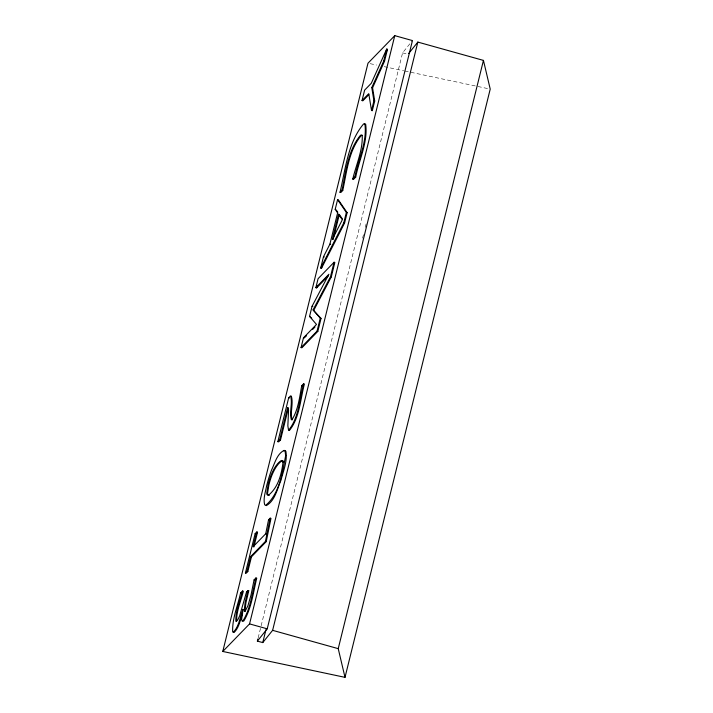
<?xml version="1.0" encoding="UTF-8"?>
<svg xmlns="http://www.w3.org/2000/svg" width="713" height="713" viewBox="0 0 713 713"><rect width="100%" height="100%" fill="white"/><g stroke="black" fill="none" stroke-linecap="round" stroke-linejoin="round"><path stroke-width="0.53" stroke-dasharray="3.56 2.67" d="M258.168 637.85L402.578 52.851L412.444 40.579M362.596 238.178L363.666 233.855M365.27 227.367L366.33 223.044M370.154 63.671L376.642 65.043M384.209 66.648L403.683 70.774M404.77 70.997L488.066 88.644M402.578 52.851L407.078 54.099"/><path stroke-width="1.07" d="M243.686 609.633L242.901 609.41L241.654 619.303L242.046 621.05L243.115 620.666C250.798 607.841 252.411 592.271 255.94 577.967L256.733 578.19C253.204 592.503 251.582 608.064 243.899 620.889L242.83 621.273M288.747 429.386L289.353 430.527C299.638 418.005 300.351 399.325 304.389 384.031L303.604 383.799L301.724 385.733C299.603 397.096 298.301 409.271 292.241 419.342L291.359 419.743C289.05 412.15 292.865 403.603 290.548 395.858L288.685 397.783L277.847 441.659L278.631 441.882L280.503 439.966L288.409 407.934L287.624 407.711L279.719 439.734L277.847 441.659M362.382 135.274L361.357 135.417C348.666 150.443 346.785 171.878 342.748 190.514L340.805 192.51L340.021 192.287C345.529 169.222 347.855 142.493 363.657 123.857L364.878 123.937C367.347 141.718 358.282 159.596 354.905 176.904L352.775 179.088L353.559 179.311L355.689 177.127C359.076 159.819 368.131 141.94 365.662 124.169L364.441 124.089M340.021 192.287L341.964 190.282C345.992 171.655 347.873 150.211 360.564 135.185L361.598 135.051L362.24 135.916C362.748 150.737 356.081 164.872 352.775 179.088M255.94 577.967L254.086 579.874L250.976 595.195L247.874 605.907L245.201 611.157L244.158 611.291L245.112 602.681L247.964 590.524L248.748 590.747L245.905 602.913L244.942 611.513M303.604 383.799C299.567 399.093 298.845 417.773 288.569 430.304L287.847 425.893L288.578 409.957L287.624 407.711M256.742 532.005L253.097 546.746L265.708 533.77L268.551 519.848L270.191 518.164L270.976 518.387L266.234 541.63L251.448 556.835L247.812 571.576L246.217 573.216L245.424 572.994L255.138 533.645L256.742 532.005L257.527 532.228L253.881 546.969M245.424 572.994L247.028 571.354L250.664 556.603L265.441 541.399L270.191 518.164M222.777 651.459L367.988 63.207L394.77 35.65L412.444 40.579L267.223 628.83L257.366 641.094L262.758 642.6L272.624 630.337L417.836 42.085L483.441 60.4L490.223 89.098L345.012 677.35L222.777 651.459L249.559 623.902L394.77 35.65M313.863 310.11L331.269 276.974L334.843 262.482L334.058 262.25L330.476 276.751L313.078 309.888L321.037 318.408L317.838 331.358L301.857 347.801L301.073 347.579L303.48 337.81L316.483 324.442L309.567 316.394L312.062 306.278L328.898 274.255L315.868 287.66L316.652 287.883L328.149 276.056M315.868 287.66L318.078 278.694L334.058 262.25M320.707 268.035L323.497 256.733L329.905 244.158L337.614 212.929L335.19 209.364L337.588 199.649L338.372 199.881L347.142 212.679L344.584 223.035L321.492 268.266L320.707 268.035L343.791 222.812L346.349 212.447L337.588 199.649M362.044 100.586L364.628 90.132L371.295 83.269L386.678 49.09L387.462 49.313L384.512 61.265L372.578 87.815L374.699 101.014L372.302 110.72L371.518 110.497L368.764 93.679L362.044 100.586L362.828 100.818L368.799 94.677M316.652 287.883L317.142 285.895M321.492 268.266L322.258 265.183M338.55 214.239L332.338 239.39L342.329 219.747L338.55 214.239L339.335 214.461L342.481 219.051M333.123 239.613L339.335 214.461M247.964 590.524L246.529 592.004L239.63 615.943L237.696 619.962L235.816 621.335C235.513 610.916 240.085 600.979 242.554 590.997L243.338 591.229C240.878 601.202 236.306 611.139 236.6 621.558M301.073 347.579L317.053 331.135L320.253 318.185L313.078 309.888M371.518 110.497L373.915 100.783L371.794 87.583L383.728 61.042L386.678 49.09M257.366 641.094L257.901 638.937M262.758 642.6L265.967 629.632M345.012 677.35L338.229 648.652L483.441 60.4M242.554 590.997L240.566 593.047C237.759 605.836 232.073 618.688 232.679 631.95L233.303 632.262C239.176 626.317 240.031 616.977 242.901 609.41M242.741 612.788C240.308 619.401 239.301 627.431 234.087 632.484L233.463 632.173M386.107 52.325L387.462 49.313M408.629 53.537L417.836 42.085M305.039 337.249L306.563 335.68M312.677 329.388L314.977 327.026M257.527 532.228L255.931 533.877L255.138 533.645M248.748 590.747L247.313 592.227L246.529 592.004M266.314 505.624C275.004 500.784 277.179 489.1 280.886 480.526C283.293 471.07 287.606 461.177 285.886 451.293L285.013 450.545L283.729 450.874M269.175 495.517L267.749 494.804L267.535 493.387L268.917 484.876A12.085 1.72 -74 0 1 272.152 474.662C274.46 469.395 277.268 463.913 282.188 460.643L283.596 461.338M249.559 623.902L267.223 628.83M272.624 630.337L338.229 648.652M383.728 61.042L384.512 61.265M371.794 87.583L372.578 87.815M373.915 100.783L374.699 101.014M354.905 176.904L355.689 177.127M341.964 190.282L342.748 190.514M346.349 212.447L347.142 212.679M335.19 209.364L335.975 209.595M343.791 222.812L344.584 223.035M329.905 244.158L330.689 244.381M323.497 256.733L324.29 256.956M330.476 276.751L331.269 276.974M312.062 306.278L312.855 306.51M320.253 318.185L321.037 318.408M309.567 316.394L311.741 318.23M317.053 331.135L317.838 331.358M303.48 337.81L304.273 338.042M301.724 385.733L302.508 385.965M288.685 397.783L289.469 398.006M279.719 439.734L280.503 439.966M268.551 519.848L269.336 520.08M265.708 533.77L266.493 534.001M265.441 541.399L266.234 541.63M250.664 556.603L251.448 556.835M247.028 571.354L247.812 571.576M254.086 579.874L254.871 580.106M240.566 593.047L241.351 593.269M336.581 210.487L337.793 212.26M292.143 419.975C289.834 412.381 293.649 403.825 291.332 396.08M283.016 462.505C281.519 474.341 278.123 487.576 268.382 495.294L266.956 494.572L266.751 493.155L268.133 484.653A12.085 1.72 -74 0 1 271.368 474.439C273.667 469.163 276.475 463.682 281.394 460.42L282.811 461.115L283.016 462.505M285.637 455.687C282.517 472.247 279.309 494.51 265.53 505.401L264.639 504.661C263.079 498.539 265.441 492.211 266.555 486.195A21.497 3.066 -74 0 1 271.484 470.197C274.808 463.37 276.92 453.869 284.22 450.322L285.102 451.071L285.637 455.687"/></g></svg>
